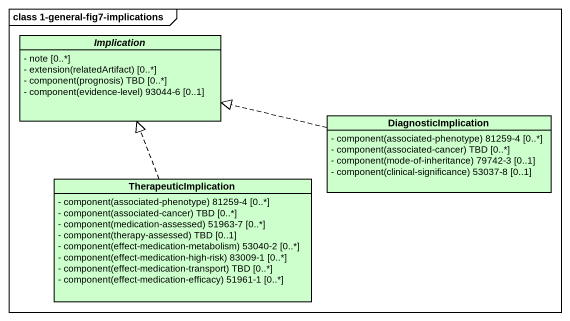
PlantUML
@startuml
mainframe class 1-general-fig7-implications
hide circle
hide empty members
skinparam classAttributeIconSize 0
abstract class Implication #CCFFCC {
  - note [0..*]
  {field} - extension(relatedArtifact) [0..*]
  {field} - component(prognosis) TBD [0..*]
  {field} - component(evidence-level) 93044-6 [0..1]
}
class DiagnosticImplication #CCFFCC {
  {field} - component(associated-phenotype) 81259-4 [0..*]
  {field} - component(associated-cancer) TBD [0..*]
  {field} - component(mode-of-inheritance) 79742-3 [0..1]
  {field} - component(clinical-significance) 53037-8 [0..1]
}
class TherapeuticImplication #CCFFCC {
  {field} - component(associated-phenotype) 81259-4 [0..*]
  {field} - component(associated-cancer) TBD [0..*]
  {field} - component(medication-assessed) 51963-7 [0..*]
  {field} - component(therapy-assessed) TBD [0..1]
  {field} - component(effect-medication-metabolism) 53040-2 [0..*]
  {field} - component(effect-medication-high-risk) 83009-1 [0..*]
  {field} - component(effect-medication-transport) TBD [0..*]
  {field} - component(effect-medication-efficacy) 51961-1 [0..*]
}
DiagnosticImplication .left.|> Implication
TherapeuticImplication .up.|> Implication
@enduml
